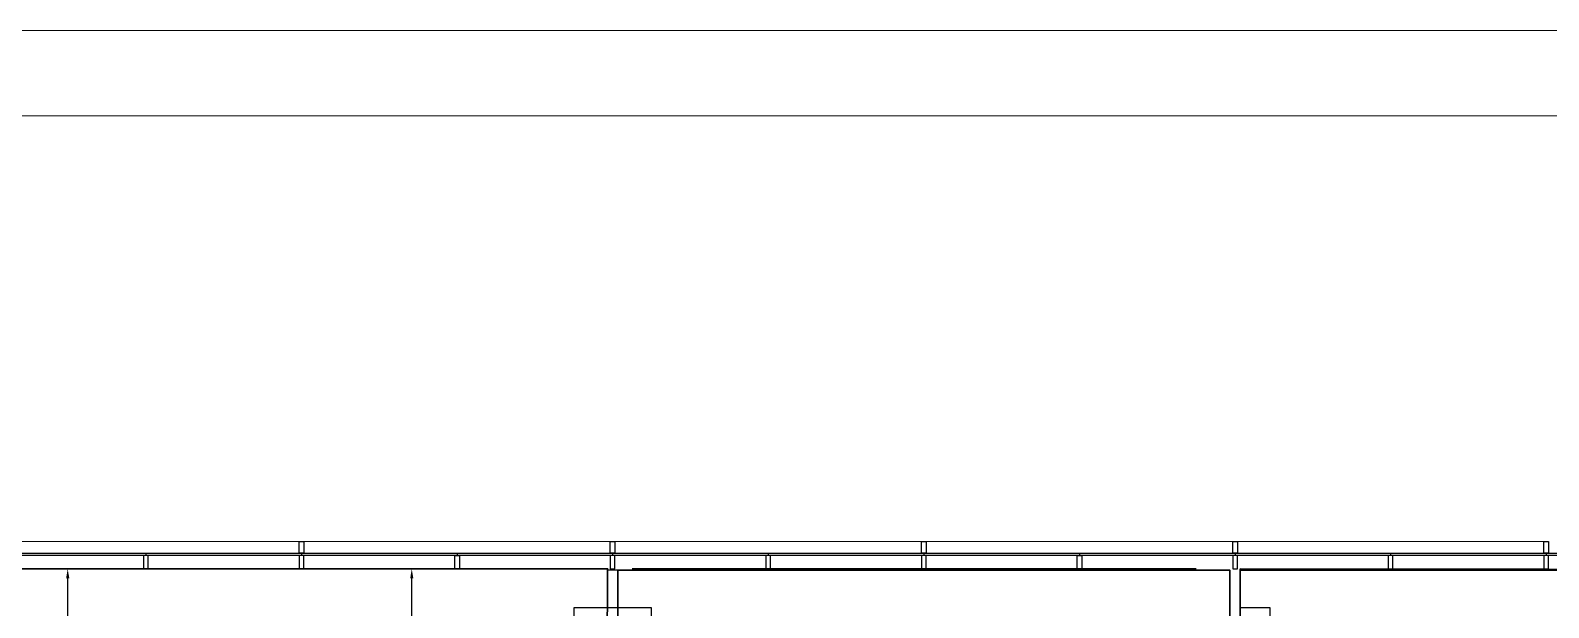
# Model space of a CAD drawing. Header units: millimetres. Extents: x 1175437 to 1258597, y 68435 to 127241.
# Drawn here: x 1191869 to 1211383, y 119821 to 127241 of the extents above; entities that cross this region are included whole.
import ezdxf

# ---------------------------------------------------------------- set-up
doc = ezdxf.new("R2010")
doc.units = ezdxf.units.MM
for name, color, linetype in [('Divar-esas', 7, 'Continuous'), ('metal', 7, 'Continuous'), ('Pencere', 7, 'Continuous'), ('plita 2', 7, 'Continuous'), ('sutun1', 7, 'Continuous')]:
    doc.layers.add(name, color=color, linetype=linetype)
doc.layers.add('metal-nevid', color=39, linetype='Continuous', lineweight=5)

msp = doc.modelspace()

# ---------------------------------------------------------------- linework, layer by layer
at = {"color": 0, "lineweight": -2, "transparency": 16777216}
for p, q in [((1191885, 120321), (1192412, 120321)), ((1196589, 120321), (1196834, 120321)), ((1192349, 111946), (1192349, 120196)), ((1196771, 94446), (1196771, 120196))]:
    msp.add_line(p, q, dxfattribs=at)
at = {"color": 251, "lineweight": 5, "true_color": 0x636466}
msp.add_lwpolyline([(1175437, 68435), (1258597, 68435), (1258597, 127241), (1175437, 127241), (1175437, 68435)], dxfattribs=at)
msp.add_lwpolyline([(1176537, 69535), (1257497, 69535), (1257497, 126141), (1176537, 126141)], close=True, dxfattribs=at)
at = {"color": 1, "lineweight": 30}
for points in [[(1186303, 120321), (1199288, 120321), (1199288, 119821), (1199203, 117691), (1199203, 105421), (1199203, 103771), (1199203, 103121), (1231553, 103121)], [(1199203, 103121), (1199203, 103771), (1199203, 105421), (1205953, 105421), (1205953, 108621), (1199203, 108621), (1199203, 111171), (1204603, 111171), (1204603, 118771), (1203313, 118771), (1203313, 119131), (1202603, 119131), (1202603, 119371), (1199418, 119371), (1199418, 120301), (1207288, 120301), (1207288, 118821), (1208473, 118821), (1208473, 116601), (1208173, 116601), (1208173, 116041), (1211023, 116041), (1211023, 110871), (1219083, 110871)], [(1207418, 120321), (1207418, 118951), (1208603, 118951), (1208603, 116601), (1210543, 116601), (1210543, 116171), (1211183, 116171), (1211183, 110871), (1218953, 110871), (1218953, 116171), (1220163, 116171), (1220163, 116601), (1222533, 116601), (1222533, 118951), (1222903, 118951), (1222903, 119821), (1223288, 119821), (1223288, 120301), (1207418, 120321)]]:
    msp.add_lwpolyline(points, dxfattribs=at)
at = {"color": 0, "transparency": 16777216}
for points in [[(1192328, 120196), (1192370, 120196), (1192349, 120321)], [(1196751, 120196), (1196792, 120196), (1196771, 120321)]]:
    msp.add_solid(points, dxfattribs=at)
at = {"layer": 'Divar-esas'}
for p, q in [((1199418, 120301), (1199288, 120301)), ((1199288, 119821), (1199288, 120301)), ((1199418, 119821), (1199418, 120301)), ((1207288, 119821), (1207288, 120301)), ((1207418, 119821), (1207418, 120301))]:
    msp.add_line(p, q, dxfattribs=at)
at = {"layer": 'metal'}
for p, q in [((1193353, 120521), (1193353, 120491)), ((1195353, 120521), (1195353, 120491)), ((1197353, 120521), (1197353, 120491)), ((1199353, 120521), (1199353, 120491)), ((1201353, 120521), (1201353, 120491)), ((1203353, 120521), (1203353, 120491)), ((1205353, 120521), (1205353, 120491)), ((1207353, 120521), (1207353, 120491)), ((1209353, 120521), (1209353, 120491)), ((1211353, 120521), (1211353, 120491))]:
    msp.add_line(p, q, dxfattribs=at)
for points in [[(1195323, 120671), (1195383, 120671), (1195383, 120521), (1195323, 120521)], [(1199323, 120671), (1199383, 120671), (1199383, 120521), (1199323, 120521)], [(1203323, 120671), (1203383, 120671), (1203383, 120521), (1203323, 120521)], [(1207323, 120671), (1207383, 120671), (1207383, 120521), (1207323, 120521)], [(1211323, 120671), (1211383, 120671), (1211383, 120521), (1211323, 120521)], [(1193323, 120491), (1193323, 120321), (1193383, 120321), (1193383, 120491)], [(1195323, 120321), (1195383, 120321), (1195383, 120491), (1195323, 120491)], [(1197383, 120491), (1197383, 120321), (1197323, 120321), (1197323, 120491)], [(1199323, 120321), (1199383, 120321), (1199383, 120491), (1199323, 120491)], [(1201323, 120491), (1201323, 120321), (1201383, 120321), (1201383, 120491)], [(1203323, 120321), (1203383, 120321), (1203383, 120491), (1203323, 120491)], [(1205383, 120491), (1205383, 120321), (1205323, 120321), (1205323, 120491)], [(1207323, 120321), (1207383, 120321), (1207383, 120491), (1207323, 120491)], [(1209323, 120491), (1209323, 120321), (1209383, 120321), (1209383, 120491)], [(1211323, 120321), (1211383, 120321), (1211383, 120491), (1211323, 120491)]]:
    msp.add_lwpolyline(points, close=True, dxfattribs=at)
at = {"layer": 'metal-nevid'}
for p, q in [((1195323, 120671), (1191383, 120671)), ((1195383, 120671), (1199323, 120671)), ((1203323, 120671), (1199383, 120671)), ((1203383, 120671), (1207323, 120671)), ((1211323, 120671), (1207383, 120671))]:
    msp.add_line(p, q, dxfattribs=at)
at = {"layer": 'Pencere'}
for p, q in [((1186103, 120521), (1233553, 120521)), ((1233523, 120491), (1186133, 120491))]:
    msp.add_line(p, q, dxfattribs=at)
at = {"layer": 'plita 2'}
msp.add_line((1206853, 120321), (1199603, 120321), dxfattribs=at)
at = {"layer": 'sutun1', "color": 183}
msp.add_lwpolyline([(1207418, 120301), (1223288, 120301), (1223288, 119821), (1222903, 119810), (1222903, 118951), (1222543, 118951), (1222533, 116601), (1220163, 116601), (1220143, 116231), (1218893, 116231), (1218893, 110811), (1211243, 110811), (1211243, 116231), (1210563, 116231), (1210543, 116601), (1208698, 116601), (1208603, 116601), (1208603, 118951), (1207803, 118951), (1207803, 119821), (1207418, 119821)], close=True, dxfattribs=at)
at = {"layer": 'sutun1'}
msp.add_lwpolyline([(1198853, 118821), (1199853, 118821), (1199853, 119821), (1198853, 119821)], close=True, dxfattribs=at)

doc.saveas('drawing.dxf')
